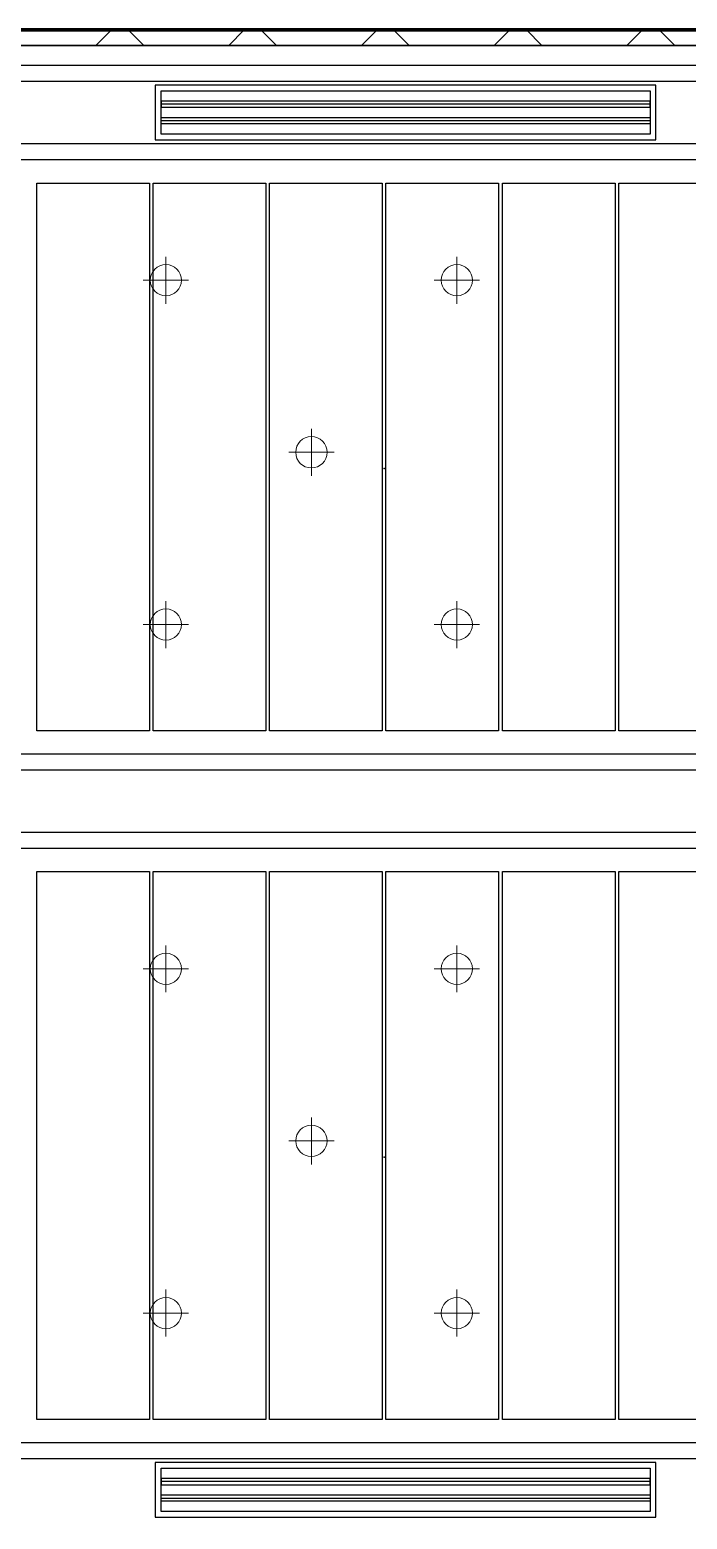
# Model space of a CAD drawing. Header units: millimetres. Extents: x -794334 to -714814, y -17806 to 22403.
# Drawn here: x -788782 to -786681, y 5186 to 9944 of the extents above; entities that cross this region are included whole.
import ezdxf
from ezdxf.xclip import XClip

# ---------------------------------------------------------------- set-up
doc = ezdxf.new("R2010")
doc.units = ezdxf.units.MM
doc.header["$XCLIPFRAME"] = 0
for name, color, linetype in [('000 - WIPEOUT', 250, 'Continuous'), ('001 - ASCESSORIES', 251, 'Continuous'), ('A04_TUBE SERIES', 2, 'Continuous'), ('A11_ALU.SOLID SHEET', 2, 'Continuous')]:
    doc.layers.add(name, color=color, linetype=linetype)
for name, color, linetype, lineweight in [('A-DETL-GENF', 2, 'Continuous', 9), ('A-GLAZ-CURT', 2, 'Continuous', 9), ('A-WALL', 5, 'Continuous', 35), ('A-WALL-FNSH', 2, 'Continuous', 35), ('A-WALL-PATT', 1, 'Continuous', 35), ('E-LITE-EQPM', 2, 'Continuous', 9), ('WALL-E', 2, 'Continuous', 35)]:
    doc.layers.add(name, color=color, linetype=linetype, lineweight=lineweight)

# ---------------------------------------------------------------- blocks, each defined once
blk = doc.blocks.new('PPLS-PP19_Custom Tile Pattern - Custom Tile Pattern-V63-4252-01 ENLARGED CONCOURSE LEVEL - REFLECTED CEILING PLAN - SHEET 3')
at = {"layer": 'A-GLAZ-CURT'}
for p, q in [((-300, 0), (300, 0)), ((300, 0), (-300, 0)), ((-293.1, 0), (-275.8, 0)), ((-275.8, 0), (-293.1, 0)), ((-222.3, 0), (-205, 0)), ((-205, 0), (-222.3, 0)), ((196, 0), (213.3, 0)), ((213.3, 0), (196, 0)), ((230.1, 0), (300, 0)), ((-300, -50), (300, -50)), ((300, -50), (-300, -50))]:
    blk.add_line(p, q, dxfattribs=at)
at = {"layer": 'A-GLAZ-CURT', "flags": 128}
for points in [[(-300, 0), (-291.6, 0), (-283.3, 0), (-275.2, 0), (-267.3, 0), (-259.5, 0), (-251.8, 0), (-244.2, 0), (-236.7, 0), (-229.4, 0), (-222.1, 0), (-214.8, 0), (-207.7, 0), (-200.8, 0), (-194, 0), (-187.5, 0), (-181.4, 0), (-175.6, 0), (-170.7, 0)], [(-170.7, 0), (-174.5, 0), (-179.5, 0), (-184.8, 0), (-190.4, 0), (-196.4, 0), (-202.6, 0), (-209, 0), (-215.7, 0), (-222.6, 0), (-229.7, 0), (-237, 0), (-244.4, 0), (-252, 0), (-259.7, 0), (-267.5, 0), (-275.5, 0), (-283.6, 0), (-291.7, 0), (-300, 0)], [(-170.3, 0), (-165.6, 0), (-162, 0), (-159.5, 0), (-157.5, 0), (-154.5, 0), (-149.4, 0), (-141.8, 0), (-132.8, 0), (-126.1, 0)], [(-125.2, 0), (-128.5, 0), (-134.2, 0), (-140, 0), (-145.5, 0), (-150.6, 0), (-155.5, 0), (-160.3, 0), (-164.9, 0), (-169.6, 0)]]:
    blk.add_lwpolyline(points, dxfattribs=at)
at = {"layer": 'A-GLAZ-CURT'}
for points, knots in [([(-300, 0), (-284.7, 0), (-236.6, 0), (-174.6, 0), (-130, 0), (-110.8, 0), (-99.5, 0), (-91.5, 0)], [-5323.127839, -5323.127839, -5323.127839, -5323.127839, -4502.809032, -2700.551212, -1002.059161, -460.363443, 0, 0, 0, 0]), ([(-171.2, 0), (-184.6, 0), (-218.6, 0), (-262.6, 0), (-294.5, 0), (-300, 0)], [-16151.889957, -16151.889957, -16151.889957, -16151.889957, -15131.813646, -13729.592194, -13439.944408, -13439.944408, -13439.944408, -13439.944408]), ([(-137.9, 0), (-140.6, 0), (-147.7, 0), (-147.7, 0), (-158.7, 0), (-174, 0), (-185.6, 0), (-209.8, 0), (-232, 0), (-255.2, 0), (-262.6, 0), (-264.9, 0), (-265.4, 0)], [-3187.727384, -3187.727384, -3187.727384, -3187.727384, -2919.378265, -2477.344047, -2237.412286, -2029.680487, -1755.085331, -1400.429864, -858.079193, -543.655514, -208.940337, 0, 0, 0, 0]), ([(-258.6, 0), (-257.9, 0), (-254.3, 0), (-241.2, 0), (-226, 0), (-213.1, 0), (-200.2, 0), (-187, 0), (-176.9, 0), (-171.1, 0)], [-5722.54675, -5722.54675, -5722.54675, -5722.54675, -5657.471696, -5413.335975, -5017.494783, -4832.723979, -4666.091899, -4349.945572, -4071.073527, -4071.073527, -4071.073527, -4071.073527]), ([(-133.8, 0), (-135.5, 0), (-137.8, 0), (-149.3, 0), (-162, 0), (-177.9, 0), (-199.5, 0), (-216.6, 0), (-231.3, 0), (-233.5, 0), (-234, 0)], [-2731.647847, -2731.647847, -2731.647847, -2731.647847, -2418.507304, -2308.929706, -2113.765672, -1763.376603, -1422.553702, -978.033455, -846.069444, -682.911962, -682.911962, -682.911962, -682.911962]), ([(-233.5, 0), (-233.4, 0), (-232.4, 0), (-230.7, 0), (-225.3, 0), (-223.6, 0)], [-455.274641, -455.274641, -455.274641, -455.274641, -440.605512, -119.536984, 0, 0, 0, 0]), ([(-223.6, 0), (-219.4, 0), (-206.2, 0), (-188.6, 0), (-169, 0), (-152.1, 0), (-136.8, 0), (-127.3, 0), (-124.2, 0), (-123.4, 0), (-123.3, 0)], [-5463.295695, -5463.295695, -5463.295695, -5463.295695, -5161.076232, -4739.070012, -4465.409639, -4149.119819, -3839.893365, -3647.167523, -3488.92562, -3439.852845, -3439.852845, -3439.852845, -3439.852845]), ([(-102.8, 0), (-112.4, 0), (-133.5, 0), (-157.9, 0), (-170.7, 0)], [-18154.212121, -18154.212121, -18154.212121, -18154.212121, -17136.203329, -16163.603832, -16163.603832, -16163.603832, -16163.603832]), ([(-170.7, 0), (-169.4, 0), (-164.5, 0), (-158.7, 0), (-157.2, 0)], [-4065.344397, -4065.344397, -4065.344397, -4065.344397, -4000.813434, -3840.635403, -3840.635403, -3840.635403, -3840.635403]), ([(-152.3, 0), (-151, 0), (-147.7, 0), (-143.6, 0), (-138.6, 0)], [-3494.978217, -3494.978217, -3494.978217, -3494.978217, -3371.022232, -3227.460399, -3227.460399, -3227.460399, -3227.460399]), ([(-118.8, 0), (-121.9, 0), (-126.3, 0), (-137, 0), (-147.5, 0), (-150, 0), (-150.6, 0)], [-5938.474035, -5938.474035, -5938.474035, -5938.474035, -5700.061948, -5508.838257, -5298.784692, -5196.16478, -5196.16478, -5196.16478, -5196.16478]), ([(-150.3, 0), (-150.1, 0), (-147.7, 0), (-142.6, 0), (-127.3, 0), (-107.3, 0), (-90.4, 0), (-75.3, 0), (-68.4, 0), (-65.1, 0), (-63.6, 0)], [-4948.728362, -4948.728362, -4948.728362, -4948.728362, -4883.323924, -4440.880425, -4054.690705, -3793.097032, -3402.597032, -3144.956779, -3050.982048, -2969.237017, -2969.237017, -2969.237017, -2969.237017]), ([(-35, 0), (-40.4, 0), (-54.4, 0), (-78.2, 0), (-110.9, 0), (-130.5, 0), (-147.7, 0), (-149.1, 0)], [-8476.944457, -8476.944457, -8476.944457, -8476.944457, -8073.216054, -7508.296369, -7004.680444, -6449.282163, -6277.220794, -6277.220794, -6277.220794, -6277.220794]), ([(-148.2, 0), (-146.9, 0), (-140.1, 0), (-137.3, 0), (-133.9, 0), (-128.8, 0), (-126.5, 0)], [-6162.058746, -6162.058746, -6162.058746, -6162.058746, -6017.569127, -5560.701257, -5364.112219, -5231.017328, -5231.017328, -5231.017328, -5231.017328]), ([(-86.2, 0), (-91.4, 0), (-104.1, 0), (-122.6, 0), (-139, 0), (-146.1, 0), (-146.9, 0)], [-1681.3698, -1681.3698, -1681.3698, -1681.3698, -1374.161226, -945.742622, -741.901385, -489.130243, -489.130243, -489.130243, -489.130243]), ([(-146.7, 0), (-146.6, 0), (-145.5, 0), (-135.7, 0), (-128.3, 0), (-125.2, 0)], [-420.34245, -420.34245, -420.34245, -420.34245, -406.956646, -290.263673, 0, 0, 0, 0]), ([(-127.4, 0), (-131.6, 0), (-133.2, 0), (-134.1, 0), (-134.1, 0)], [-8540.990293, -8540.990293, -8540.990293, -8540.990293, -8266.114998, -8246.473386, -8246.473386, -8246.473386, -8246.473386]), ([(-134.1, 0), (-133.3, 0), (-130.3, 0), (-119.6, 0), (-107.9, 0), (-102.8, 0)], [-7657.439573, -7657.439573, -7657.439573, -7657.439573, -7293.749979, -6839.55839, -6484.151778, -6484.151778, -6484.151778, -6484.151778]), ([(-120.1, 0), (-120.1, 0), (-120.2, 0), (-121.3, 0), (-129.2, 0), (-133.8, 0)], [-2933.992132, -2933.992132, -2933.992132, -2933.992132, -2920.575025, -2840.280255, -2731.647847, -2731.647847, -2731.647847, -2731.647847]), ([(-113.4, 0), (-113.4, 0), (-114, 0), (-119.7, 0), (-125.4, 0), (-127, 0), (-127.4, 0)], [-328.499627, -328.499627, -328.499627, -328.499627, -282.672656, -98.539552, -24.539552, 0, 0, 0, 0]), ([(-126.5, 0), (-122.4, 0), (-108.7, 0), (-86.7, 0), (-63.4, 0), (-54.4, 0), (-48.5, 0), (-30.8, 0), (-18, 0), (8.6, 0), (15, 0), (22.9, 0), (28.8, 0), (32, 0), (32.9, 0)], [-5231.017328, -5231.017328, -5231.017328, -5231.017328, -4994.692869, -4542.524482, -4008.285538, -3689.699207, -3546.54457, -3315.260113, -2864.387349, -2439.246196, -2084.094819, -1956.422387, -1818.904206, -1764.131334, -1764.131334, -1764.131334, -1764.131334]), ([(-125.2, 0), (-124.9, 0), (-122, 0), (-113.8, 0), (-106.1, 0), (-103.6, 0)], [-3362.7396, -3362.7396, -3362.7396, -3362.7396, -3342.215224, -3074.362186, -2942.39715, -2942.39715, -2942.39715, -2942.39715]), ([(-122.1, 0), (-122, 0), (-121.7, 0), (-121.2, 0), (-120.9, 0)], [-3136.336417, -3136.336417, -3136.336417, -3136.336417, -3110.304437, -3035.164275, -3035.164275, -3035.164275, -3035.164275]), ([(-36.3, 0), (-36.4, 0), (-37.3, 0), (-45, 0), (-46.1, 0), (-60.6, 0), (-81.2, 0), (-99.5, 0), (-114, 0), (-117.3, 0), (-118.8, 0)], [-1855.773136, -1855.773136, -1855.773136, -1855.773136, -1810.870157, -1672.078046, -1405.135169, -1060.00838, -740.068933, -229.489605, -116.330425, 0, 0, 0, 0]), ([(-117.7, 0), (-117.2, 0), (-114.8, 0), (-113.4, 0), (-113.4, 0)], [-821.249067, -821.249067, -821.249067, -821.249067, -394.672656, -330.879064, -330.879064, -330.879064, -330.879064]), ([(-103, 0), (-105.2, 0), (-111.7, 0), (-116.6, 0), (-117.6, 0)], [-1642.498133, -1642.498133, -1642.498133, -1642.498133, -1433.981041, -985.49888, -985.49888, -985.49888, -985.49888]), ([(-115.8, 0), (-115, 0), (-111.5, 0), (-105.4, 0), (-102.9, 0)], [-5724.064692, -5724.064692, -5724.064692, -5724.064692, -5430.283136, -5254.21201, -5254.21201, -5254.21201, -5254.21201]), ([(9.3, 0), (9.1, 0), (7.6, 0), (2.6, 0), (-12.2, 0), (-25.6, 0), (-40, 0), (-56.2, 0), (-75.6, 0), (-94, 0), (-112, 0), (-114.9, 0), (-115.6, 0)], [-2922.926651, -2922.926651, -2922.926651, -2922.926651, -2882.788014, -2720.818881, -2518.50168, -2125.455881, -1792.521578, -1466.981642, -1208.454564, -789.402658, -501.969187, -243.577221, -243.577221, -243.577221, -243.577221]), ([(-36.6, 0), (-36.6, 0), (-40.4, 0), (-44.3, 0), (-59, 0), (-82.6, 0), (-97.1, 0), (-102.8, 0)], [-4069.478503, -4069.478503, -4069.478503, -4069.478503, -3858.647035, -3538.256648, -2842.901703, -2193.204658, -1646.214819, -1646.214819, -1646.214819, -1646.214819]), ([(-102.8, 0), (-102.3, 0), (-96.3, 0), (-85.3, 0), (-71.7, 0), (-65.9, 0), (-65.1, 0)], [-2928.411047, -2928.411047, -2928.411047, -2928.411047, -2902.289527, -2605.247022, -2322.099534, -2241.8264, -2241.8264, -2241.8264, -2241.8264]), ([(-102.6, 0), (-99.2, 0), (-88.2, 0), (-74, 0), (-62.7, 0), (-60.4, 0), (-60, 0)], [-6479.371946, -6479.371946, -6479.371946, -6479.371946, -6236.997189, -5713.340575, -5140.470607, -5006.787413, -5006.787413, -5006.787413, -5006.787413]), ([(-102.1, 0), (-100.2, 0), (-93.2, 0), (-71.3, 0), (-50.8, 0), (-35.8, 0), (-35, 0)], [-5236.91025, -5236.91025, -5236.91025, -5236.91025, -5103.229623, -4799.173296, -4065.652676, -4024.640575, -4024.640575, -4024.640575, -4024.640575]), ([(-72.9, 0), (-75.5, 0), (-84.2, 0), (-94.9, 0), (-101.9, 0)], [-19442.345229, -19442.345229, -19442.345229, -19442.345229, -18935.241197, -18185.849118, -18185.849118, -18185.849118, -18185.849118]), ([(-91.5, 0), (-90.1, 0), (-84.7, 0), (-77.4, 0), (-72.7, 0), (-72.6, 0), (-72.6, 0)], [-19832.387487, -19832.387487, -19832.387487, -19832.387487, -19753.885894, -19541.04734, -19478.625389, -19471.062469, -19471.062469, -19471.062469, -19471.062469]), ([(-64, 0), (-64.1, 0), (-72.5, 0), (-80.6, 0), (-86.2, 0)], [-2171.769325, -2171.769325, -2171.769325, -2171.769325, -2007.031671, -1681.3698, -1681.3698, -1681.3698, -1681.3698]), ([(-35, 0), (-38, 0), (-45.8, 0), (-56.4, 0), (-71.7, 0), (-77.8, 0), (-82.7, 0), (-83.3, 0), (-83.3, 0)], [-2573.486295, -2573.486295, -2573.486295, -2573.486295, -2413.671296, -2161.752162, -2006.592567, -1646.621388, -1424.436217, -1393.971743, -1393.971743, -1393.971743, -1393.971743]), ([(-83.3, 0), (-83.3, 0), (-82.9, 0), (-76.1, 0), (-63, 0), (-48.1, 0), (-38.1, 0), (-35.4, 0), (-35, 0)], [-1393.4169, -1393.4169, -1393.4169, -1393.4169, -1353.722004, -1274.333717, -1073.56893, -651.549973, -296.515819, -221.464923, -221.464923, -221.464923, -221.464923]), ([(-35, 0), (-40.8, 0), (-53.8, 0), (-65.8, 0), (-66.4, 0), (-66.4, 0)], [-3311.87138, -3311.87138, -3311.87138, -3311.87138, -2981.410125, -2542.574734, -2498.224237, -2498.224237, -2498.224237, -2498.224237]), ([(-66.4, 0), (-66.4, 0), (-63.6, 0), (-53.6, 0), (-34.4, 0), (-29.8, 0), (-29.2, 0)], [-2493.31794, -2493.31794, -2493.31794, -2493.31794, -2315.303971, -1809.437387, -963.711516, -666.19313, -666.19313, -666.19313, -666.19313]), ([(-63.6, 0), (-61.5, 0), (-57.4, 0), (-54.5, 0), (-45.2, 0), (-40.8, 0), (-40.5, 0), (-40.4, 0)], [-2969.237017, -2969.237017, -2969.237017, -2969.237017, -2851.217951, -2734.127174, -2474.780881, -2410.990208, -2350.645972, -2350.645972, -2350.645972, -2350.645972]), ([(-58.8, 0), (-58.4, 0), (-57.3, 0), (-54.2, 0), (-46.3, 0), (-42.6, 0), (-41.8, 0)], [-4859.52896, -4859.52896, -4859.52896, -4859.52896, -4680.891996, -4469.85053, -4321.566175, -4270.495146, -4270.495146, -4270.495146, -4270.495146]), ([(-34.9, 0), (-38.4, 0), (-45.2, 0), (-51.4, 0), (-51.8, 0)], [-1016.248771, -1016.248771, -1016.248771, -1016.248771, -819.71621, -644.910881, -644.910881, -644.910881, -644.910881]), ([(-51.8, 0), (-51.8, 0), (-51.8, 0), (-47.4, 0), (-46, 0), (-40.2, 0), (-36.8, 0)], [-632.814994, -632.814994, -632.814994, -632.814994, -627.965721, -508.377888, -260.442412, 0, 0, 0, 0]), ([(-41.8, 0), (-39.9, 0), (-37.7, 0), (-36.9, 0), (-36.8, 0)], [-4270.495146, -4270.495146, -4270.495146, -4270.495146, -4161.040818, -4106.245333, -4106.245333, -4106.245333, -4106.245333]), ([(-36.8, 0), (-32.4, 0), (-19.2, 0), (8.8, 0), (43.4, 0), (70.9, 0), (82.1, 0), (83.7, 0)], [-6191.144455, -6191.144455, -6191.144455, -6191.144455, -5862.463379, -5340.621928, -4573.028122, -4094.177415, -3869.465285, -3869.465285, -3869.465285, -3869.465285]), ([(30.8, 0), (29.3, 0), (20.1, 0), (3.5, 0), (-16.1, 0), (-33.4, 0), (-35.4, 0)], [-10462.034656, -10462.034656, -10462.034656, -10462.034656, -10363.088938, -9884.23066, -9424.652049, -9209.827335, -9209.827335, -9209.827335, -9209.827335]), ([(-34.9, 0), (-34.8, 0), (-33.1, 0), (-28.9, 0), (-27, 0), (-26.5, 0)], [-9067.096702, -9067.096702, -9067.096702, -9067.096702, -9057.163041, -8919.836787, -8834.607043, -8834.607043, -8834.607043, -8834.607043]), ([(-34.8, 0), (-34, 0), (-32.6, 0), (-29.9, 0), (-28.6, 0)], [-214.457191, -214.457191, -214.457191, -214.457191, -83.513472, 0, 0, 0, 0]), ([(-26.8, 0), (-27.8, 0), (-30.8, 0), (-34, 0), (-34.6, 0)], [-8718.362214, -8718.362214, -8718.362214, -8718.362214, -8532.293389, -8485.872555, -8485.872555, -8485.872555, -8485.872555]), ([(-34.6, 0), (-26.3, 0), (-12, 0), (4.2, 0), (9.6, 0), (10.1, 0), (10.2, 0)], [-4019.024145, -4019.024145, -4019.024145, -4019.024145, -3589.737505, -3285.047089, -3066.359526, -3044.715262, -3044.715262, -3044.715262, -3044.715262]), ([(76.6, 0), (74.8, 0), (67.7, 0), (53.5, 0), (37, 0), (24.1, 0), (12.8, 0), (-2.9, 0), (-20.6, 0), (-29.6, 0), (-34, 0), (-34.1, 0)], [-3095.572228, -3095.572228, -3095.572228, -3095.572228, -2950.589685, -2634.532728, -2313.748533, -2106.613311, -1925.670641, -1617.263037, -1290.787923, -1039.307308, -1031.857409, -1031.857409, -1031.857409, -1031.857409]), ([(31.2, 0), (26, 0), (12, 0), (-10.2, 0), (-26.7, 0), (-34, 0)], [-4496.803627, -4496.803627, -4496.803627, -4496.803627, -4222.080604, -3745.412743, -3330.96565, -3330.96565, -3330.96565, -3330.96565]), ([(-33.3, 0), (-33.3, 0), (-32.9, 0), (-31.2, 0), (-30.5, 0)], [-2415.024266, -2415.024266, -2415.024266, -2415.024266, -2357.633367, -2323.618664, -2323.618664, -2323.618664, -2323.618664]), ([(70.6, 0), (66.2, 0), (55.8, 0), (39.6, 0), (24.7, 0), (2.6, 0), (-17.8, 0), (-30.6, 0), (-31.8, 0), (-32, 0)], [-4647.237329, -4647.237329, -4647.237329, -4647.237329, -4326.416877, -4098.545751, -3766.694881, -3333.063701, -2994.501669, -2698.150104, -2614.070998, -2614.070998, -2614.070998, -2614.070998]), ([(-30.8, 0), (-30.7, 0), (-30, 0), (-23.5, 0), (-15.8, 0), (-15.2, 0)], [-54176.191683, -54176.191683, -54176.191683, -54176.191683, -54157.274271, -53749.15266, -53717.791567, -53717.791567, -53717.791567, -53717.791567]), ([(-30.5, 0), (-27.1, 0), (-17.8, 0), (6, 0), (21, 0), (31.2, 0), (32, 0)], [-2323.618664, -2323.618664, -2323.618664, -2323.618664, -2142.497158, -1716.209403, -1206.526904, -1161.809332, -1161.809332, -1161.809332, -1161.809332]), ([(-13, 0), (-14.4, 0), (-17.7, 0), (-26, 0), (-29.5, 0), (-30.2, 0)], [-55207.591944, -55207.591944, -55207.591944, -55207.591944, -54789.006179, -54461.685999, -54290.791712, -54290.791712, -54290.791712, -54290.791712]), ([(-29, 0), (-28.7, 0), (-27.4, 0), (-24.5, 0), (-22.6, 0)], [-166.548282, -166.548282, -166.548282, -166.548282, -102.06493, 0, 0, 0, 0]), ([(8.3, 0), (8.2, 0), (7.2, 0), (0.3, 0), (-13.9, 0), (-24.9, 0), (-29, 0)], [-3574.286521, -3574.286521, -3574.286521, -3574.286521, -3526.962355, -3285.499107, -2903.012179, -2680.714891, -2680.714891, -2680.714891, -2680.714891]), ([(-28.6, 0), (-26.9, 0), (-20.3, 0), (-11.5, 0), (2.1, 0), (13.2, 0), (21.2, 0), (24.6, 0), (24.7, 0), (24.7, 0)], [-5361.429781, -5361.429781, -5361.429781, -5361.429781, -5261.36855, -5050.479954, -4785.90057, -4596.498881, -4445.288762, -4384.376941, -4376.041937, -4376.041937, -4376.041937, -4376.041937]), ([(-22.6, 0), (-20.3, 0), (-17, 0), (-11.4, 0), (-7.7, 0), (-6.6, 0), (-6.4, 0)], [-56468.192263, -56468.192263, -56468.192263, -56468.192263, -56344.022017, -56303.229861, -56166.290093, -56124.392176, -56124.392176, -56124.392176, -56124.392176]), ([(-15.2, 0), (-13.1, 0), (7.5, 0), (42.8, 0), (88.7, 0), (120.6, 0), (138.3, 0), (138.5, 0)], [-461.142613, -461.142613, -461.142613, -461.142613, -429.606584, -390.253598, -346.313304, -291.370682, -290.5735, -290.5735, -290.5735, -290.5735]), ([(-6.5, 0), (-6.7, 0), (-7.2, 0), (-7.6, 0), (-7.8, 0)], [-56009.792147, -56009.792147, -56009.792147, -56009.792147, -55949.290093, -55895.192118, -55895.192118, -55895.192118, -55895.192118]), ([(-2.6, 0), (-2.5, 0), (-1.2, 0), (4.9, 0), (16, 0), (22.5, 0), (24.5, 0)], [-226.825321, -226.825321, -226.825321, -226.825321, -220.269177, -206.416616, -198.214427, -187.717507, -187.717507, -187.717507, -187.717507]), ([(32.9, 0), (27.5, 0), (11.6, 0), (3.1, 0), (-1.7, 0), (-2.3, 0)], [-304.02634, -304.02634, -304.02634, -304.02634, -285.83788, -246.234814, -234.646884, -234.646884, -234.646884, -234.646884]), ([(24.7, 0), (24.5, 0), (21, 0), (15.5, 0), (10.8, 0), (9.6, 0)], [-4368.572414, -4368.572414, -4368.572414, -4368.572414, -4306.476363, -4080.000647, -3772.857994, -3772.857994, -3772.857994, -3772.857994]), ([(18.2, 0), (19.1, 0), (24.3, 0), (25.7, 0), (26.1, 0)], [-5700.113719, -5700.113719, -5700.113719, -5700.113719, -5554.232259, -5302.431367, -5302.431367, -5302.431367, -5302.431367]), ([(32.4, 0), (31.5, 0), (27, 0), (20.7, 0), (18.9, 0), (18.2, 0)], [-6175.773004, -6175.773004, -6175.773004, -6175.773004, -6135.05769, -5972.647715, -5832.674503, -5832.674503, -5832.674503, -5832.674503]), ([(27.4, 0), (27.9, 0), (29.1, 0), (31.7, 0), (32.8, 0)], [-5037.309798, -5037.309798, -5037.309798, -5037.309798, -4887.603822, -4792.94861, -4792.94861, -4792.94861, -4792.94861]), ([(53.2, 0), (53.1, 0), (52.2, 0), (45, 0), (36.5, 0), (30.8, 0)], [-622.740158, -622.740158, -622.740158, -622.740158, -566.066452, -360.610861, 0, 0, 0, 0]), ([(136.4, 0), (121.7, 0), (86.9, 0), (51.2, 0), (31.2, 0)], [-106.750556, -106.750556, -106.750556, -106.750556, -59.610984, 0, 0, 0, 0]), ([(114.4, 0), (114.2, 0), (112.1, 0), (105.4, 0), (92.4, 0), (85.6, 0), (74.4, 0), (62.3, 0), (51.8, 0), (44.4, 0), (35.9, 0), (32.9, 0)], [-8148.58938, -8148.58938, -8148.58938, -8148.58938, -8105.191388, -7723.759874, -7531.75727, -7135.649961, -6924.452779, -6738.82075, -6548.303034, -6314.283804, -6183.208013, -6183.208013, -6183.208013, -6183.208013]), ([(32.9, 0), (34, 0), (38.6, 0), (45.9, 0), (57.8, 0), (64.5, 0), (72.7, 0), (75.2, 0), (76, 0), (76.2, 0)], [-1145.833064, -1145.833064, -1145.833064, -1145.833064, -1089.329421, -901.315459, -753.071572, -495.328968, -421.953223, -334.951786, -290.452333, -290.452333, -290.452333, -290.452333]), ([(33.4, 0), (37, 0), (48.4, 0), (71.5, 0), (90.8, 0), (100.8, 0)], [-135.792042, -135.792042, -135.792042, -135.792042, -118.513713, -97.899267, -64.941961, -64.941961, -64.941961, -64.941961]), ([(33.6, 0), (34.4, 0), (40, 0), (53.4, 0), (71.7, 0), (84.8, 0), (86, 0), (92.5, 0), (94.3, 0)], [-4772.18823, -4772.18823, -4772.18823, -4772.18823, -4705.298446, -4353.683244, -3960.84581, -3759.045785, -3336.541051, -2783.776468, -2783.776468, -2783.776468, -2783.776468]), ([(103.1, 0), (101.1, 0), (86.3, 0), (63.3, 0), (42.2, 0), (34.5, 0), (33.8, 0)], [-375.435014, -375.435014, -375.435014, -375.435014, -369.147452, -330.153101, -307.516438, -305.040949, -305.040949, -305.040949, -305.040949]), ([(34, 0), (35.6, 0), (40.6, 0), (51.2, 0), (58.7, 0), (61.3, 0), (61.5, 0)], [-1743.672443, -1743.672443, -1743.672443, -1743.672443, -1645.594513, -1443.202566, -1228.752106, -1120.932285, -1120.932285, -1120.932285, -1120.932285]), ([(100.3, 0), (90.4, 0), (75.2, 0), (57.8, 0), (46.5, 0), (41.2, 0), (36, 0), (35.5, 0), (35.5, 0)], [-395.777283, -395.777283, -395.777283, -395.777283, -357.622665, -341.267687, -334.000314, -326.15566, -319.318397, -317.489778, -317.489778, -317.489778, -317.489778]), ([(36.3, 0), (37.8, 0), (48.8, 0), (64.8, 0), (84.8, 0), (97.4, 0), (100.8, 0)], [-314.598523, -314.598523, -314.598523, -314.598523, -305.899624, -287.17622, -249.500363, -234.613468, -234.613468, -234.613468, -234.613468]), ([(61.5, 0), (61.5, 0), (61.2, 0), (54.6, 0), (53.7, 0), (53.6, 0)], [-1113.311073, -1113.311073, -1113.311073, -1113.311073, -1096.402191, -891.204116, -747.28819, -747.28819, -747.28819, -747.28819]), ([(76.2, 0), (75.6, 0), (73.6, 0), (71, 0), (70.6, 0)], [-193.634889, -193.634889, -193.634889, -193.634889, -31.537676, 0, 0, 0, 0]), ([(94.4, 0), (94.4, 0), (94.6, 0), (99.1, 0), (109, 0), (120.8, 0), (139.9, 0), (163.3, 0), (185.2, 0), (193.6, 0), (194.7, 0), (194.8, 0)], [-2348.345796, -2348.345796, -2348.345796, -2348.345796, -2310.419338, -2233.599744, -2052.234781, -1843.028543, -1530.39897, -1095.004608, -529.74427, -295.064701, -265.121568, -265.121568, -265.121568, -265.121568]), ([(168.4, 0), (167.7, 0), (162.5, 0), (147, 0), (118.1, 0), (102.2, 0), (100.8, 0)], [-543.375029, -543.375029, -543.375029, -543.375029, -530.793311, -458.593899, -401.860199, -396.374297, -396.374297, -396.374297, -396.374297]), ([(101.6, 0), (110.3, 0), (125.8, 0), (132.4, 0), (134.6, 0)], [-233.419763, -233.419763, -233.419763, -233.419763, -194.761443, -152.241002, -152.241002, -152.241002, -152.241002]), ([(101.9, 0), (109.3, 0), (116.4, 0), (128.6, 0), (128.9, 0)], [-63.759246, -63.759246, -63.759246, -63.759246, -39.050993, -35.895543, -35.895543, -35.895543, -35.895543]), ([(129, 0), (129, 0), (124.4, 0), (122.4, 0), (115, 0), (108, 0), (103.1, 0)], [-35.386604, -35.386604, -35.386604, -35.386604, -31.430235, -22.807238, -15.488593, 0, 0, 0, 0]), ([(157.9, 0), (156.8, 0), (151.7, 0), (143.3, 0), (134, 0), (126.2, 0), (118.6, 0), (114.2, 0), (112, 0), (105.7, 0), (105.2, 0), (105.2, 0)], [-10292.955006, -10292.955006, -10292.955006, -10292.955006, -10098.273015, -9847.788484, -9677.714971, -9567.007022, -9453.21225, -9220.200448, -9012.77275, -8966.157302, -8929.495943, -8929.495943, -8929.495943, -8929.495943]), ([(105.3, 0), (105.5, 0), (111, 0), (112.7, 0), (113.6, 0)], [-8920.561005, -8920.561005, -8920.561005, -8920.561005, -8814.835624, -8577.462505, -8577.462505, -8577.462505, -8577.462505]), ([(128.6, 0), (128.8, 0), (130.2, 0), (139.3, 0), (152.7, 0), (161.2, 0), (162.2, 0), (162.8, 0)], [-633.326174, -633.326174, -633.326174, -633.326174, -627.736123, -618.981161, -602.094757, -592.980799, -581.414464, -581.414464, -581.414464, -581.414464]), ([(137.1, 0), (136, 0), (133.6, 0), (129.9, 0), (129.1, 0)], [-670.405967, -670.405967, -670.405967, -670.405967, -651.020627, -640.742133, -640.742133, -640.742133, -640.742133]), ([(193.8, 0), (193.3, 0), (190.1, 0), (183.1, 0), (171, 0), (161.9, 0), (161.3, 0), (158.4, 0), (157.9, 0), (157.8, 0)], [-11665.349007, -11665.349007, -11665.349007, -11665.349007, -11565.880756, -11105.624034, -10839.086983, -10768.332124, -10666.779182, -10580.760289, -10550.278881, -10550.278881, -10550.278881, -10550.278881]), ([(300, 0), (286.5, 0), (254.2, 0), (207.1, 0), (177.4, 0), (159.3, 0), (158.3, 0), (158.3, 0)], [-285.253232, -285.253232, -285.253232, -285.253232, -244.693688, -187.987675, -143.776725, -129.632772, -123.352749, -123.352749, -123.352749, -123.352749]), ([(159.1, 0), (159.1, 0), (160.8, 0), (165.2, 0), (174.2, 0), (186, 0), (208.8, 0), (219.4, 0), (230.1, 0)], [-115.643202, -115.643202, -115.643202, -115.643202, -114.681583, -87.660824, -65.295536, -41.623857, -24.459831, 0, 0, 0, 0]), ([(162.8, 0), (165.4, 0), (170.9, 0), (172.6, 0), (172.6, 0)], [-111.264224, -111.264224, -111.264224, -111.264224, -56.742688, -19.085662, -19.085662, -19.085662, -19.085662]), ([(236, 0), (233.2, 0), (226.3, 0), (221.1, 0), (200.3, 0), (183, 0), (174.3, 0), (169.7, 0), (169, 0)], [-9370.397836, -9370.397836, -9370.397836, -9370.397836, -9221.510254, -9016.44624, -8717.832359, -8253.978395, -8152.463617, -8069.855175, -8069.855175, -8069.855175, -8069.855175]), ([(215.2, 0), (214.6, 0), (210.5, 0), (204, 0), (187.5, 0), (175.3, 0), (169.5, 0)], [-203.825446, -203.825446, -203.825446, -203.825446, -198.527383, -184.406837, -162.427601, -142.916156, -142.916156, -142.916156, -142.916156]), ([(171.5, 0), (176.5, 0), (193.2, 0), (201.7, 0), (208.8, 0), (213.6, 0), (227.1, 0), (235.5, 0)], [-7971.819559, -7971.819559, -7971.819559, -7971.819559, -7784.112253, -7606.717214, -7289.299508, -7042.621073, -6651.550015, -6651.550015, -6651.550015, -6651.550015]), ([(172.1, 0), (177.7, 0), (187.9, 0), (201.1, 0), (207.5, 0), (214, 0), (215.1, 0)], [-255.364076, -255.364076, -255.364076, -255.364076, -237.955587, -223.92608, -215.862851, -208.75215, -208.75215, -208.75215, -208.75215]), ([(300, 0), (288.2, 0), (262, 0), (230.4, 0), (219.9, 0), (219, 0)], [-12528.858583, -12528.858583, -12528.858583, -12528.858583, -11905.454923, -11162.864862, -10856.732305, -10856.732305, -10856.732305, -10856.732305]), ([(219.9, 0), (220.9, 0), (225.2, 0), (231.8, 0), (235.8, 0)], [-10670.940496, -10670.940496, -10670.940496, -10670.940496, -10511.382485, -10206.460975, -10206.460975, -10206.460975, -10206.460975]), ([(236.6, 0), (240, 0), (244.2, 0), (246.5, 0), (247, 0)], [-10186.826013, -10186.826013, -10186.826013, -10186.826013, -9925.173265, -9834.877357, -9834.877357, -9834.877357, -9834.877357]), ([(247.1, 0), (246.8, 0), (245, 0), (240.8, 0), (237.1, 0), (236.6, 0)], [-9649.085549, -9649.085549, -9649.085549, -9649.085549, -9581.591397, -9406.094246, -9379.7294, -9379.7294, -9379.7294, -9379.7294]), ([(236.6, 0), (237.7, 0), (249.9, 0), (266.7, 0), (281.7, 0), (291.7, 0), (296.5, 0), (297.9, 0), (298.1, 0)], [-6635.034334, -6635.034334, -6635.034334, -6635.034334, -6582.165592, -6068.460911, -5766.029927, -5566.724884, -5280.360606, -5199.253518, -5199.253518, -5199.253518, -5199.253518]), ([(284.8, 0), (284.8, 0), (285.1, 0), (287.5, 0), (293.6, 0), (297.8, 0), (300, 0)], [-4110.630118, -4110.630118, -4110.630118, -4110.630118, -4053.389046, -3959.664717, -3862.421465, -3746.95702, -3746.95702, -3746.95702, -3746.95702]), ([(297.4, 0), (295.8, 0), (291.6, 0), (285.4, 0), (284.9, 0)], [-4803.172655, -4803.172655, -4803.172655, -4803.172655, -4358.271401, -4143.037883, -4143.037883, -4143.037883, -4143.037883])]:
    blk.add_open_spline(points, degree=3, knots=knots, dxfattribs=at)
for points in [[(-39.8, 0), (-39.1, 0), (-38.1, 0), (-37.4, 0)], [(-36.3, 0), (-36.3, 0), (-35.8, 0), (-35, 0)], [(-29, 0), (-31, 0), (-33, 0), (-35, 0)], [(24.5, 0), (25.2, 0), (25.7, 0), (26, 0)], [(27.9, 0), (29, 0), (30.6, 0), (32.9, 0)], [(80.3, 0), (79.6, 0), (78.3, 0), (76.6, 0)], [(84.1, 0), (83.5, 0), (82.4, 0), (81.7, 0)], [(168.7, 0), (168.7, 0), (169.8, 0), (171.5, 0)], [(195.1, 0), (194.9, 0), (194.4, 0), (193.8, 0)]]:
    blk.add_open_spline(points, degree=3, dxfattribs=at)
blk = doc.blocks.new('*U1029')
at = {"layer": 'A-GLAZ-CURT', "rotation": 180}
blk.add_blockref('PPLS-PP19_Custom Tile Pattern - Custom Tile Pattern-V63-4252-01 ENLARGED CONCOURSE LEVEL - REFLECTED CEILING PLAN - SHEET 3', (-9600, 6315), dxfattribs=at)
blk = doc.blocks.new('*U1050')
at = {"layer": '001 - ASCESSORIES', "color": 0, "linetype": 'ByBlock'}
blk.add_lwpolyline([(800, 87.5), (-800, 87.5), (-800, -87.5), (800, -87.5)], close=True, dxfattribs=at)
at = {"layer": '001 - ASCESSORIES', "linetype": 'ByBlock'}
for points in [[(-781.5, 69), (781.5, 69), (781.5, -69), (-781.5, -69)], [(781.5, 36.3), (-781.5, 36.3), (-781.5, 16.3), (781.5, 16.3)], [(-781.5, -16.3), (781.5, -16.3), (781.5, -36.3), (-781.5, -36.3)]]:
    blk.add_lwpolyline(points, close=True, dxfattribs=at)
for points in [[(781.5, 26.3), (-781.5, 26.3)], [(-781.5, -26.3), (781.5, -26.3)]]:
    blk.add_lwpolyline(points, dxfattribs=at)
blk = doc.blocks.new('*U1630')
blk.add_lwpolyline([(-4139.5, 6315), (-75674.9, 6315), (-75674.9, 550), (-4139.5, 550)], close=True)
for p in [(-42900, 6101), (-42900, 1700.5)]:
    blk.add_blockref('*U1050', p)
blk = doc.blocks.new('*U1526')
blk.add_attdef('EXTR.OVL-LENGTH_', (-25, -59.1), '', height=5)
blk.add_wipeout([(-25, 25), (25, -25), (25, 5200), (-25, 5150)]).dxf.layer = '000 - WIPEOUT'
at = {"layer": 'A04_TUBE SERIES', "color": 0}
blk.add_lwpolyline([(-25, 25), (25, -25), (25, 5200), (-25, 5150)], close=True, dxfattribs=at)
blk = doc.blocks.new('*U1531')
blk.add_attdef('EXTR.OVL-LENGTH_', (-25, -59.1), '', height=5)
blk.add_wipeout([(-25, 25), (25, -25), (25, 4700), (-25, 4650)]).dxf.layer = '000 - WIPEOUT'
blk.add_point((0, 0))
at = {"layer": 'A04_TUBE SERIES', "color": 0}
blk.add_lwpolyline([(-25, 25), (25, -25), (25, 4700), (-25, 4650)], close=True, dxfattribs=at)
blk = doc.blocks.new('*U1532')
blk.add_attdef('EXTR.OVL-LENGTH_', (-25, -59.1), '', height=5)
blk.add_wipeout([(-25, 25), (25, -25), (25, 13100), (-25, 13050)]).dxf.layer = '000 - WIPEOUT'
at = {"layer": 'A04_TUBE SERIES', "color": 0}
blk.add_lwpolyline([(-25, 25), (25, -25), (25, 13100), (-25, 13050)], close=True, dxfattribs=at)
blk = doc.blocks.new('*U1537')
blk.add_attdef('EXTR.OVL-LENGTH_', (-25, -59.1), '', height=5)
blk.add_wipeout([(-25, 0), (25, 0), (25, 4625), (-25, 4625)]).dxf.layer = '000 - WIPEOUT'
blk.add_point((0, 0))
at = {"layer": 'A04_TUBE SERIES', "color": 0}
blk.add_lwpolyline([(-25, 0), (25, 0), (25, 4625), (-25, 4625)], close=True, dxfattribs=at)
blk = doc.blocks.new('*U1538')
blk.add_attdef('EXTR.OVL-LENGTH_', (-25, -59.1), '', height=5)
blk.add_wipeout([(-25, 0), (25, 0), (25, 4625), (-25, 4625)]).dxf.layer = '000 - WIPEOUT'
blk.add_point((0, 0))
at = {"layer": 'A04_TUBE SERIES', "color": 0}
blk.add_lwpolyline([(-25, 0), (25, 0), (25, 4625), (-25, 4625)], close=True, dxfattribs=at)
blk = doc.blocks.new('*U1542')
at = {"color": 6}
blk.add_point((-37.5, 0), dxfattribs=at)
at = {"color": 3}
blk.add_wipeout([(-875, -750), (875, -750), (875, -1110), (-875, -1110)], dxfattribs=at).dxf.layer = '000 - WIPEOUT'
at = {"layer": 'A11_ALU.SOLID SHEET', "color": 0, "linetype": 'ByBlock'}
blk.add_lwpolyline([(875, -1110), (-875, -1110), (-875, -750), (875, -750)], close=True, dxfattribs=at)
at = {"color": 3}
blk.add_wipeout([(-875, -378), (875, -378), (875, -738), (-875, -738)], dxfattribs=at).dxf.layer = '000 - WIPEOUT'
at = {"layer": 'A11_ALU.SOLID SHEET', "color": 0, "linetype": 'ByBlock'}
blk.add_lwpolyline([(875, -738), (-875, -738), (-875, -378), (875, -378)], close=True, dxfattribs=at)
at = {"color": 3}
blk.add_wipeout([(-875, -6), (875, -6), (875, -366), (-875, -366)], dxfattribs=at).dxf.layer = '000 - WIPEOUT'
at = {"layer": 'A11_ALU.SOLID SHEET', "color": 0, "linetype": 'ByBlock'}
blk.add_lwpolyline([(875, -366), (-875, -366), (-875, -6), (875, -6)], close=True, dxfattribs=at)
at = {"color": 3}
blk.add_wipeout([(-875, 366), (875, 366), (875, 6), (-875, 6)], dxfattribs=at).dxf.layer = '000 - WIPEOUT'
at = {"layer": 'A11_ALU.SOLID SHEET', "color": 0, "linetype": 'ByBlock'}
blk.add_lwpolyline([(875, 6), (-875, 6), (-875, 366), (875, 366)], close=True, dxfattribs=at)
at = {"color": 3}
blk.add_wipeout([(-875, 738), (875, 738), (875, 378), (-875, 378)], dxfattribs=at).dxf.layer = '000 - WIPEOUT'
at = {"layer": 'A11_ALU.SOLID SHEET', "color": 0, "linetype": 'ByBlock'}
blk.add_lwpolyline([(875, 378), (-875, 378), (-875, 738), (875, 738)], close=True, dxfattribs=at)
at = {"color": 3}
blk.add_wipeout([(-875, 1110), (875, 1110), (875, 750), (-875, 750)], dxfattribs=at).dxf.layer = '000 - WIPEOUT'
at = {"layer": 'A11_ALU.SOLID SHEET', "color": 0, "linetype": 'ByBlock'}
blk.add_lwpolyline([(875, 750), (-875, 750), (-875, 1110), (875, 1110)], close=True, dxfattribs=at)
blk = doc.blocks.new('A$Cb9d11952')
at = {"layer": 'A04_TUBE SERIES', "color": 2}
for name, p, rotation in [('*U1526', (-1612.5, 4675), 90), ('*U1531', (-1862.5, 4425), 90), ('*U1537', (-1887.5, 2475), 90), ('*U1538', (-1887.5, 2225), 90), ('*U1532', (-6537.5, 275), 270)]:
    blk.add_blockref(name, p, dxfattribs=dict(at, rotation=rotation))
at = {"layer": 'A11_ALU.SOLID SHEET', "linetype": 'ByBlock', "rotation": 90}
for p in [(-3068.8, 3450), (-3068.8, 1250)]:
    blk.add_blockref('*U1542', p, dxfattribs=at)
blk = doc.blocks.new('*U1624')
at = {"layer": '001 - ASCESSORIES', "color": 0, "linetype": 'ByBlock'}
blk.add_lwpolyline([(800, 87.5), (-800, 87.5), (-800, -87.5), (800, -87.5)], close=True, dxfattribs=at)
at = {"layer": '001 - ASCESSORIES', "linetype": 'ByBlock'}
for points in [[(-781.5, 69), (781.5, 69), (781.5, -69), (-781.5, -69)], [(781.5, 36.3), (-781.5, 36.3), (-781.5, 16.3), (781.5, 16.3)], [(-781.5, -16.3), (781.5, -16.3), (781.5, -36.3), (-781.5, -36.3)]]:
    blk.add_lwpolyline(points, close=True, dxfattribs=at)
for points in [[(781.5, 26.3), (-781.5, 26.3)], [(-781.5, -26.3), (781.5, -26.3)]]:
    blk.add_lwpolyline(points, dxfattribs=at)
blk = doc.blocks.new('*U1629')
at = {"layer": 'A11_ALU.SOLID SHEET'}
blk.add_blockref('A$Cb9d11952', (-39900, 1550.5), dxfattribs=at)
for p in [(-42900, 6101), (-42900, 1700.5)]:
    blk.add_blockref('*U1624', p)
blk = doc.blocks.new('LGF_DL_SAA_LowPower_DL1a1 - LGF_DL_SAA_LowPower_DL1a-12437659-4150-01 CONCOURSE LEVEL - REFLECTED CEILING PLAN')
at = {"layer": 'A-DETL-GENF'}
for p, q in [((0, 75), (0, -75)), ((72.5, 0), (-72.5, 0))]:
    blk.add_line(p, q, dxfattribs=at)
blk.add_circle((0, 0), 50, dxfattribs=at)
blk = doc.blocks.new('LGF_DL_SAA_LowPower_DL1a1 - LGF_DL_SAA_LowPower_DL1a-12438006-4150-01 CONCOURSE LEVEL - REFLECTED CEILING PLAN')
at = {"layer": 'A-DETL-GENF'}
for p, q in [((0, -75), (0, 75)), ((72.5, 0), (-72.5, 0))]:
    blk.add_line(p, q, dxfattribs=at)
blk.add_circle((0, 0), 50, dxfattribs=at)
blk = doc.blocks.new('C-1-PP19-AR-4150-01-B_20250901-115810_EXDOWNLIGHT')
at = {"layer": 'E-LITE-EQPM'}
for name, p, rotation in [('LGF_DL_SAA_LowPower_DL1a1 - LGF_DL_SAA_LowPower_DL1a-12437659-4150-01 CONCOURSE LEVEL - REFLECTED CEILING PLAN', (-43665, 5565), 359.9999881697653), ('LGF_DL_SAA_LowPower_DL1a1 - LGF_DL_SAA_LowPower_DL1a-12437659-4150-01 CONCOURSE LEVEL - REFLECTED CEILING PLAN', (-42735, 5565), 359.9999881697653), ('LGF_DL_SAA_LowPower_DL1a1 - LGF_DL_SAA_LowPower_DL1a-12437659-4150-01 CONCOURSE LEVEL - REFLECTED CEILING PLAN', (-43200, 5015.2), 359.9999881697653), ('LGF_DL_SAA_LowPower_DL1a1 - LGF_DL_SAA_LowPower_DL1a-12438006-4150-01 CONCOURSE LEVEL - REFLECTED CEILING PLAN', (-43665, 4465), 1.18302346677688e-05), ('LGF_DL_SAA_LowPower_DL1a1 - LGF_DL_SAA_LowPower_DL1a-12438006-4150-01 CONCOURSE LEVEL - REFLECTED CEILING PLAN', (-42735, 4465), 1.18302346677688e-05), ('LGF_DL_SAA_LowPower_DL1a1 - LGF_DL_SAA_LowPower_DL1a-12437659-4150-01 CONCOURSE LEVEL - REFLECTED CEILING PLAN', (-43665, 3365.1), 359.9999881697653), ('LGF_DL_SAA_LowPower_DL1a1 - LGF_DL_SAA_LowPower_DL1a-12437659-4150-01 CONCOURSE LEVEL - REFLECTED CEILING PLAN', (-42735, 3365.1), 359.9999881697653), ('LGF_DL_SAA_LowPower_DL1a1 - LGF_DL_SAA_LowPower_DL1a-12437659-4150-01 CONCOURSE LEVEL - REFLECTED CEILING PLAN', (-43200, 2815.4), 359.9999881697653), ('LGF_DL_SAA_LowPower_DL1a1 - LGF_DL_SAA_LowPower_DL1a-12438006-4150-01 CONCOURSE LEVEL - REFLECTED CEILING PLAN', (-43665, 2265.1), 1.18302346677688e-05), ('LGF_DL_SAA_LowPower_DL1a1 - LGF_DL_SAA_LowPower_DL1a-12438006-4150-01 CONCOURSE LEVEL - REFLECTED CEILING PLAN', (-42735, 2265.1), 1.18302346677688e-05)]:
    blk.add_blockref(name, p, dxfattribs=dict(at, rotation=rotation))

msp = doc.modelspace()

# ---------------------------------------------------------------- block references
at = {"layer": 'A11_ALU.SOLID SHEET'}
ref = msp.add_blockref('*U1630', (-744681.2, 3579), dxfattribs=at)
XClip(ref).set_block_clipping_path([(-45802.4668593339, -9620.0029952967), (23702.8690583039, 10334.9999958097)])

# ---------------------------------------------------------------- next in the draw order: hatches: boundary and pattern name
at = {"layer": 'A-WALL-PATT', "lineweight": 9}
h = msp.add_hatch(dxfattribs=at)
h.set_pattern_fill('FP_5', color=256, style=0, pattern_type=2)
h.set_pattern_definition([(45, (0, 0), (-212.13203, 212.13203), []), (135, (0, 0), (-212.13203, -212.13203), [])])
h.paths.add_polyline_path([(-786107.4, 9894), (-786107.4, 9944), (-790483.7, 9944), (-790483.7, 9894), (-786139.6, 9894)])

# ---------------------------------------------------------------- next in the draw order: linework, layer by layer
at = {"layer": 'A-WALL', "color": 7, "lineweight": 70}
msp.add_line((-790483.7, 9944), (-786107.4, 9944), dxfattribs=at)
at = {"layer": 'A-WALL-FNSH', "color": 250}
msp.add_line((-786107.4, 9894), (-790483.7, 9894), dxfattribs=at)
at = {"layer": 'WALL-E'}
msp.add_line((-790483.7, 9894), (-788182.4, 9894), dxfattribs=at)

# ---------------------------------------------------------------- next in the draw order: block references
msp.add_blockref('*U1029', (-778882.4, 3579))

# ---------------------------------------------------------------- next in the draw order: block references
ref = msp.add_blockref('*U1629', (-744681.2, 3579))
XClip(ref).set_block_clipping_path([(-45802.4668593339, -9620.0029952967), (23702.8690583039, 10334.9999958097)])

# ---------------------------------------------------------------- next in the draw order: block references
ref = msp.add_blockref('C-1-PP19-AR-4150-01-B_20250901-115810_EXDOWNLIGHT', (-744682.4, 3579))
XClip(ref).set_block_clipping_path([(-45801.3280238605, -9620.0029952967), (23704.0078937773, 10334.9999958097)])

doc.saveas('drawing.dxf')
